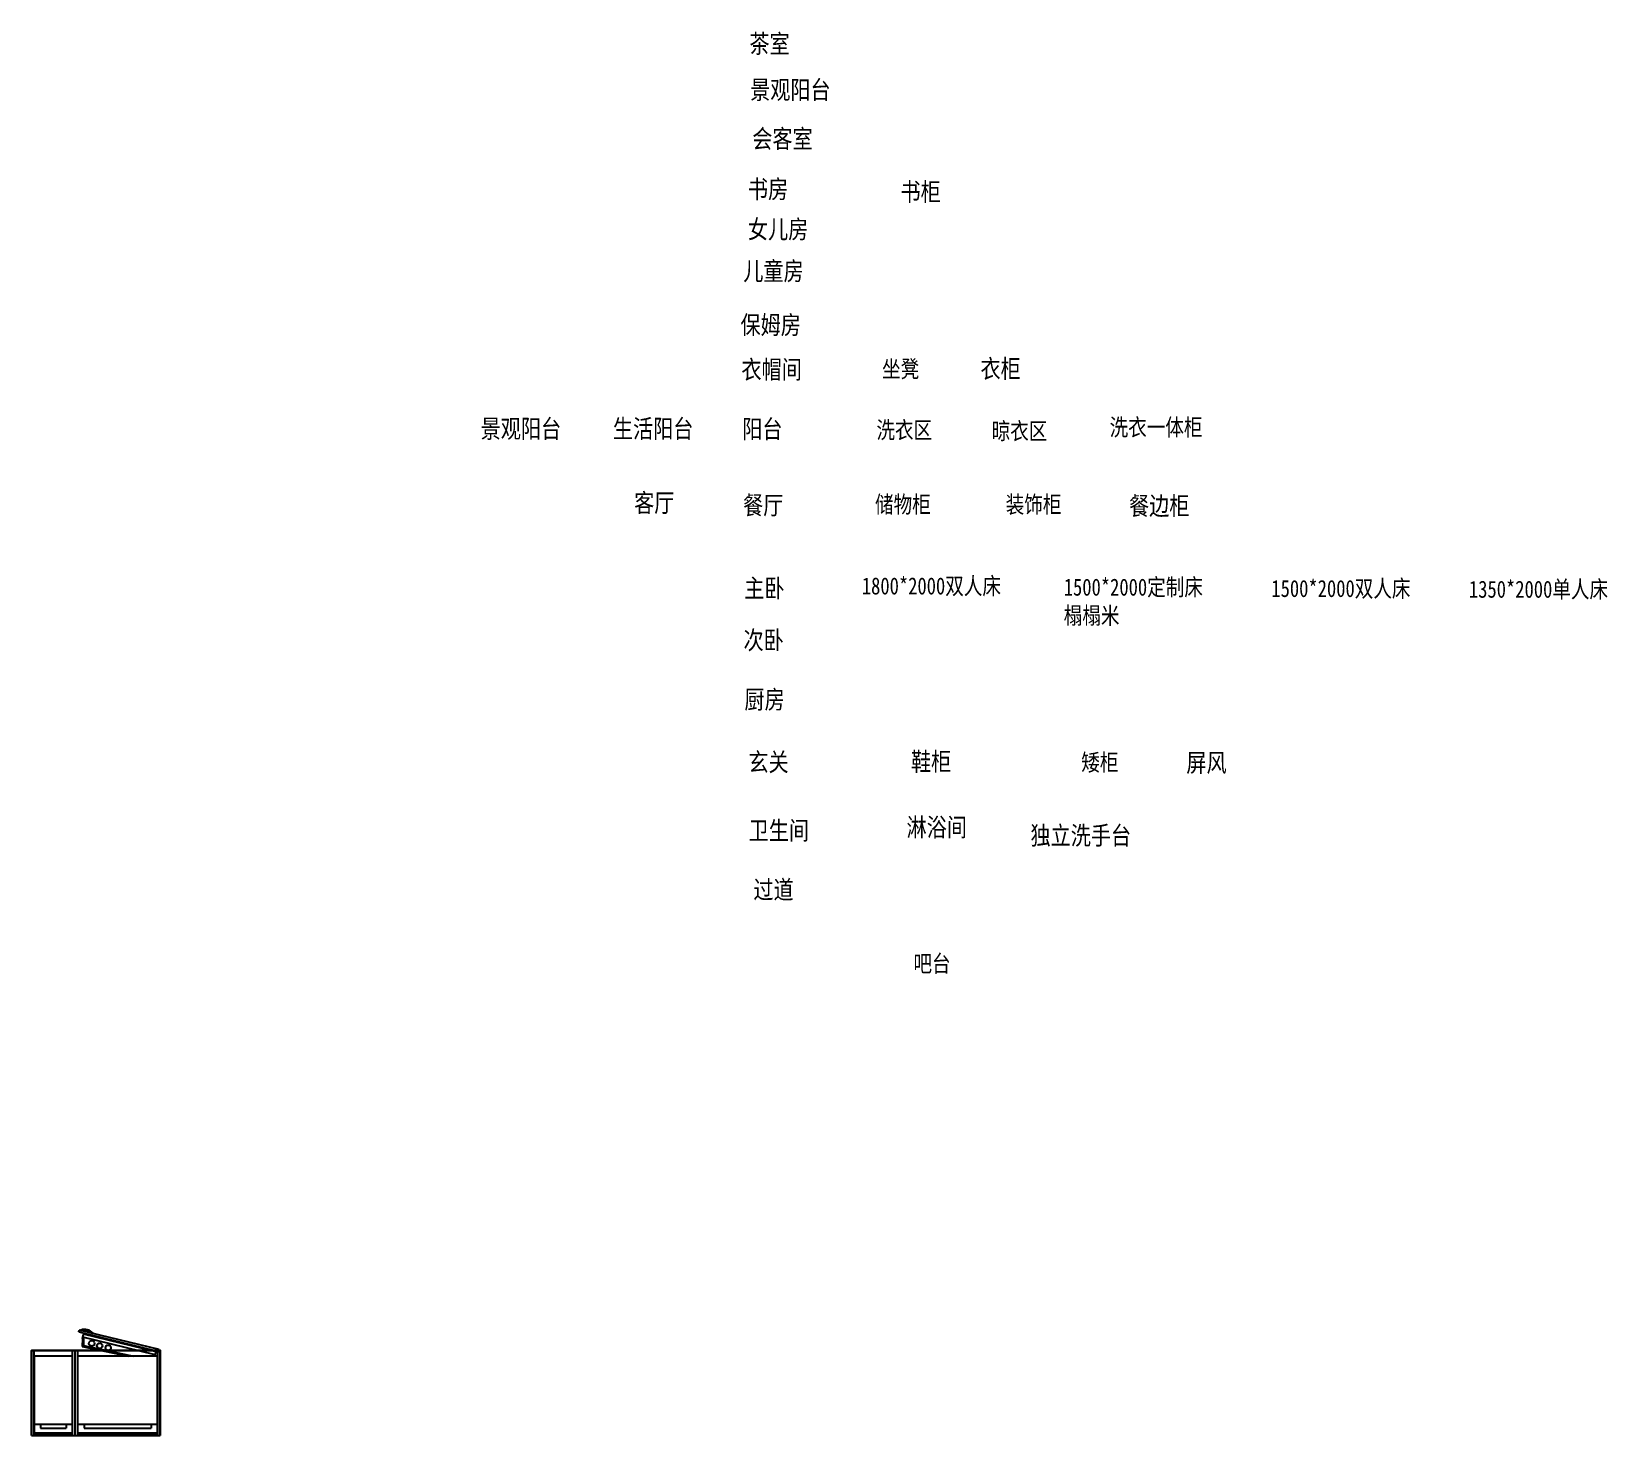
# Model space of a CAD drawing. Header units: millimetres. Extents: x -113526 to 211532, y -79714 to 28306.
# Drawn here: x 62252 to 73358, y 11854 to 21745 of the extents above; entities that cross this region are included whole.
import ezdxf

# ---------------------------------------------------------------- set-up
doc = ezdxf.new("R2010")
doc.units = ezdxf.units.MM
doc.layers.add('10线框', color=8, linetype='Continuous')
doc.layers.add('3粗线2 家具造型  - 7号线', color=7, linetype='Continuous')
doc.layers.add('WALL', color=160, linetype='Continuous', lineweight=30)
doc.styles.add('黑体', font='simhei.ttf', dxfattribs={"width": 0.8})

# ---------------------------------------------------------------- blocks, each defined once
blk = doc.blocks.new('kklo n')
at = {"color": 4}
blk.add_lwpolyline([(142150, 108150), (141550, 108150), (141550, 109057), (142150, 109057)], dxfattribs=at)
at = {"layer": '3粗线2 家具造型  - 7号线', "color": 8}
for p, q in [((142150, 109057), (141550, 109057)), ((141550, 109057), (141550, 108456)), ((141550, 108458), (141550, 108150)), ((142150, 108150), (141550, 108150))]:
    blk.add_line(p, q, dxfattribs=at)
at = {"layer": '3粗线2 家具造型  - 7号线', "color": 4}
for p, q in [((142150, 108150), (142150, 109057)), ((141545, 109050), (141407, 108485)), ((141420, 108482), (141559, 109046)), ((141407, 108497), (141409, 108506)), ((141420, 108482), (141407, 108485))]:
    blk.add_line(p, q, dxfattribs=at)
at = {"layer": '3粗线2 家具造型  - 7号线', "color": 250}
for p, q in [((141560, 109028), (141436, 108517)), ((141582, 109022), (141458, 108511)), ((141559, 109046), (141545, 109050)), ((142150, 109039), (141550, 109039)), ((141582, 109022), (141560, 109028)), ((141582, 109022), (141591, 109020)), ((142150, 109038), (141591, 109038)), ((141591, 109038), (141591, 108474)), ((142150, 109038), (141616, 109038)), ((142070, 108474), (142070, 109038)), ((142070, 108992), (142098, 108992)), ((142098, 108520), (142098, 108992)), ((142131, 108475), (142131, 109039)), ((142141, 108475), (142141, 109039)), ((141515, 108515), (141591, 108868)), ((141522, 108506), (141590, 108832)), ((141467, 108509), (141436, 108517)), ((141462, 108517), (141515, 108515)), ((141467, 108509), (141522, 108506)), ((142070, 108520), (142098, 108520)), ((142150, 108475), (141550, 108475)), ((142150, 108458), (141550, 108458)), ((142150, 108456), (141550, 108456)), ((142150, 108456), (141550, 108456)), ((142150, 108456), (141550, 108456)), ((142150, 108439), (141550, 108439)), ((141591, 108474), (142150, 108474)), ((141591, 108439), (141591, 108168)), ((142150, 108439), (141591, 108439)), ((142150, 108439), (141616, 108439)), ((142070, 108168), (142070, 108439)), ((142070, 108393), (142098, 108393)), ((142098, 108214), (142098, 108393)), ((142131, 108168), (142131, 108439)), ((142141, 108168), (142141, 108439)), ((142070, 108214), (142098, 108214)), ((142150, 108168), (141550, 108168)), ((141591, 108168), (142150, 108168))]:
    blk.add_line(p, q, dxfattribs=at)
for centre in [(141518, 108630), (141532, 108690), (141501, 108574)]:
    blk.add_circle(centre, 19.4, dxfattribs=at)
at = {"layer": '3粗线2 家具造型  - 7号线', "color": 4}
for radius, start, end in [(76.9, 129.8756, 200.1244), (72.3, 135.4644, 194.5356)]:
    blk.add_arc((141479, 108524), radius, start, end, dxfattribs=at)

msp = doc.modelspace()

# ---------------------------------------------------------------- block references
at = {"layer": 'WALL', "color": 4, "lineweight": -3, "rotation": 270}
msp.add_blockref('kklo n', (-45897.3, 154003.6), dxfattribs=at)

# ---------------------------------------------------------------- texts
at = {"layer": '10线框', "lineweight": 30, "ltscale": 200, "width": 2359.969, "attachment_point": 1, "style": '黑体'}
for s, insert, char_height in [('{\\fKaiTi|b0|i0|c134|p49;\\C2;茶室}', (67311.1, 21724.2), 130), ('{\\fKaiTi|b0|i0|c134|p49;\\C2;景观阳台}', (67316.2, 21399.2), 130), ('{\\fKaiTi|b0|i0|c134|p49;\\C2;会客室}', (67331.6, 21054.7), 130), ('{\\fKaiTi|b0|i0|c134|p49;\\C2;书房}', (67300.7, 20699.8), 130), ('{\\fKaiTi|b0|i0|c134|p49;\\C2;书柜}', (68376.1, 20680.9), 130), ('{\\fKaiTi|b0|i0|c134|p49;\\C2;女儿房}', (67300.7, 20417), 130), ('{\\fKaiTi|b0|i0|c134|p49;\\C2;儿童房}', (67268, 20122.5), 130), ('{\\fKaiTi|b0|i0|c134|p49;\\C2;保姆房}', (67248.3, 19742.9), 130), ('{\\fKaiTi|b0|i0|c134|p49;\\C2;衣帽间}', (67254.9, 19428.7), 130), ('{\\fKaiTi|b0|i0|c134|p49;\\C2;坐凳}', (68245.8, 19427.5), 120), ('{\\fKaiTi|b0|i0|c134|p49;\\C2;衣柜}', (68939.5, 19434.3), 130), ('{\\fKaiTi|b0|i0|c134|p49;\\C2;景观阳台}', (65417.2, 19011.8), 130), ('{\\fKaiTi|b0|i0|c134|p49;\\C2;生活阳台}', (66349.2, 19011.9), 130), ('{\\fKaiTi|b0|i0|c134|p49;\\C2;阳台}', (67261, 19009.8), 130), ('{\\fKaiTi|b0|i0|c134|p49;\\C2;洗衣区}', (68206.2, 18997.9), 120), ('{\\fKaiTi|b0|i0|c134|p49;\\C2;晾衣区}', (69018, 18990.6), 120), ('{\\fKaiTi|b0|i0|c134|p49;\\C2;洗衣一体柜}', (69849.3, 19017.4), 120), ('{\\fKaiTi|b0|i0|c134|p49;\\C2;客厅}', (66498.9, 18489.5), 130), ('{\\fKaiTi|b0|i0|c134|p49;\\C2;餐厅}', (67266.7, 18472.7), 130), ('{\\fKaiTi|b0|i0|c134|p49;\\C2;储物柜}', (68196.2, 18473.4), 120), ('{\\fKaiTi|b0|i0|c134|p49;\\C2;装饰柜}', (69117.4, 18473.4), 120), ('{\\fKaiTi|b0|i0|c134|p49;\\C2;餐边柜}', (69986.6, 18468), 130), ('{\\fKaiTi|b0|i0|c134|p49;\\C2;主卧}', (67274.5, 17888), 130), ('{\\fKaiTi|b0|i0|c134|p49;\\C2;1800*2000双人床}', (68103.3, 17899.1), 120), ('{\\fKaiTi|b0|i0|c134|p49;\\C2;1500*2000定制床\\P榻榻米}', (69526.3, 17890.7), 120), ('{\\fKaiTi|b0|i0|c134|p49;\\C2;1500*2000双人床}', (70989.1, 17881.1), 120), ('{\\fKaiTi|b0|i0|c134|p49;\\C2;1350*2000单人床}', (72381.4, 17875.9), 120), ('{\\fKaiTi|b0|i0|c134|p49;\\C2;次卧}', (67269.6, 17522.6), 130), ('{\\fKaiTi|b0|i0|c134|p49;\\C2;厨房}', (67275.9, 17103.9), 130), ('{\\fKaiTi|b0|i0|c134|p49;\\C2;玄关}', (67303.8, 16663.2), 130), ('{\\fKaiTi|b0|i0|c134|p49;\\C2;鞋柜}', (68449.8, 16666.6), 130), ('{\\fKaiTi|b0|i0|c134|p49;\\C2;矮柜}', (69649.7, 16655.9), 120), ('{\\fKaiTi|b0|i0|c134|p49;\\C2;屏风}', (70390.1, 16659), 130), ('{\\fKaiTi|b0|i0|c134|p49;\\C2;淋浴间}', (68418.3, 16204), 130), ('{\\fKaiTi|b0|i0|c134|p49;\\C2;卫生间}', (67305.6, 16180.9), 130), ('{\\fKaiTi|b0|i0|c134|p49;\\C2;独立洗手台}', (69291.6, 16146.1), 130), ('{\\fKaiTi|b0|i0|c134|p49;\\C2;过道}', (67339.1, 15763.9), 130), ('{\\fKaiTi|b0|i0|c134|p49;\\C2;吧台}', (68466.9, 15239), 120)]:
    msp.add_mtext(s, dxfattribs=dict(at, insert=insert, char_height=char_height))

doc.saveas('drawing.dxf')
